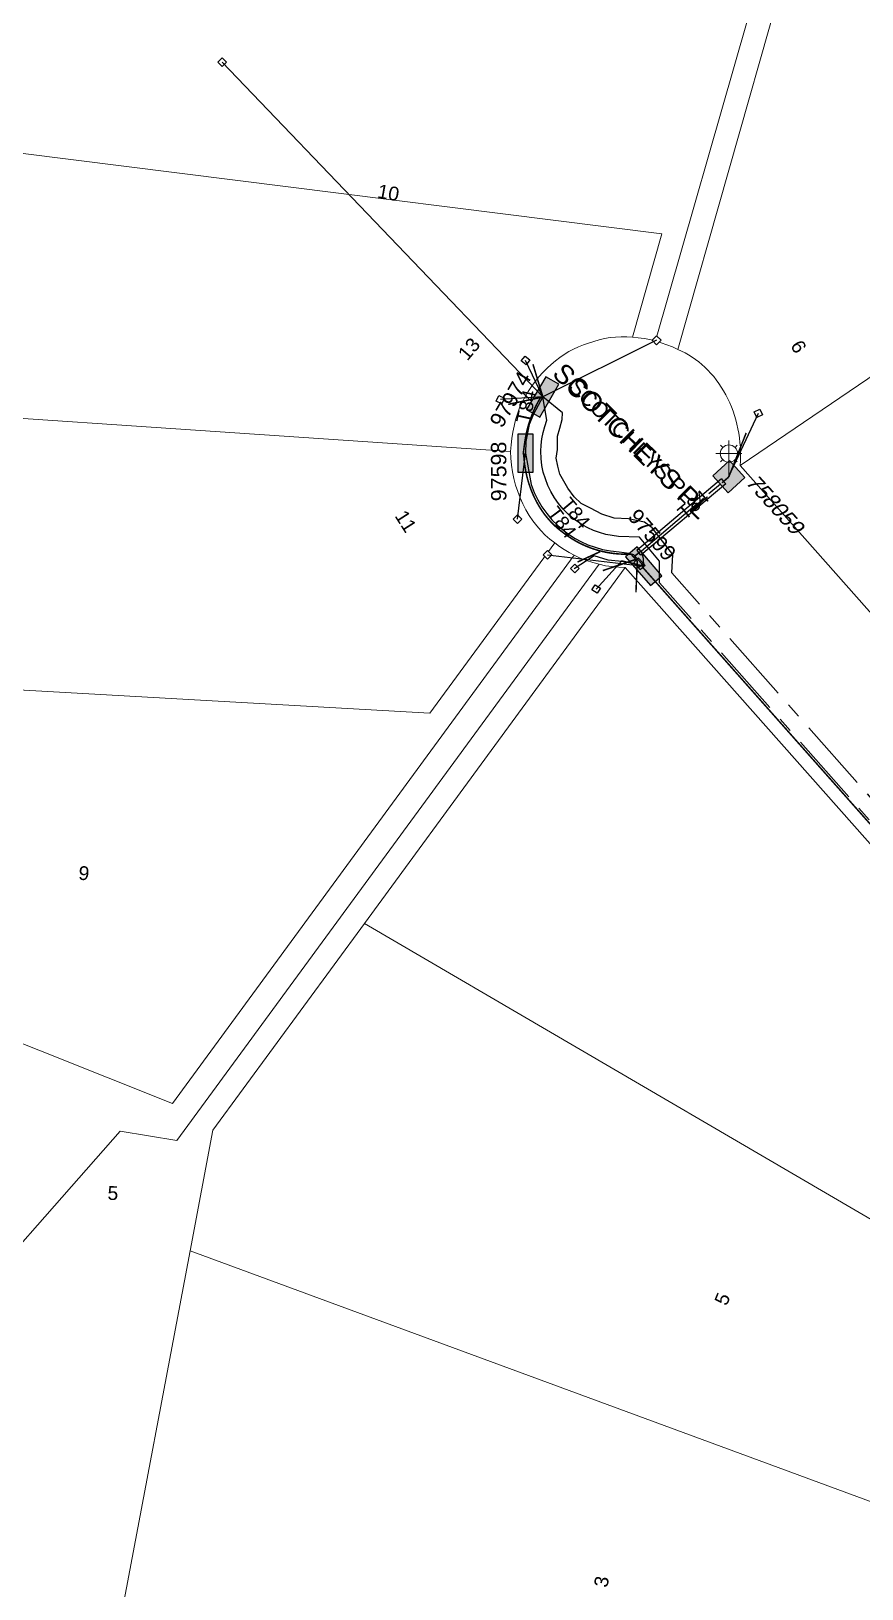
# Model space of a CAD drawing. Header units: metres. Extents: x 277548 to 280124, y 6243677 to 6246862.
# Drawn here: x 279438.3 to 279546.5, y 6245379.9 to 6245582.7 of the extents above; entities that cross this region are included whole.
import ezdxf
from ezdxf.enums import TextEntityAlignment as Align

# ---------------------------------------------------------------- set-up
doc = ezdxf.new("R2010")
doc.units = ezdxf.units.M
doc.linetypes.add('IECLCENT', pattern=[15.5, 9.5, -2, 2, -2])
doc.layers.get('0').update_dxf_attribs({"color": 6})
doc.layers.add('Cadastre Land Parcels_SP_EXT', color=9, linetype='Continuous', lineweight=5)
doc.layers.add('Cadastre Roads_SP_EXT', color=94, linetype='Continuous', lineweight=15)
for name, color, linetype in [('Duct_SP_EXT', 7, 'Continuous'), ('Equip_SP_SL_EXT', 7, 'Continuous'), ('Mains_LV_EXT', 7, 'Continuous'), ('Notes_HV_MISC', 7, 'Continuous'), ('Notes_LV_MISC', 7, 'Continuous'), ('Notes_SP_MISC', 7, 'Continuous'), ('Services_SP_EXT', 7, 'Continuous'), ('SupportsUG_SP_LV_EXT', 7, 'Continuous'), ('SupportsUG_SP_LV_SL_EXT', 7, 'Continuous')]:
    doc.layers.add(name, color=color, linetype=linetype)
doc.styles.add('COLUMN_LABEL', font='arial.ttf')
doc.styles.add('iecARIAL', font='arial.ttf', dxfattribs={"height": 2})
doc.styles.add('POLE_LABEL', font='arial.ttf')
doc.styles.get("Standard").update_dxf_attribs({"font": 'arial.ttf'})

# ---------------------------------------------------------------- blocks, each defined once
blk = doc.blocks.new('COLUMN_EXT')
blk.add_hatch(color=256).paths.add_polyline_path([(-1.49, 1.48), (-1.49, -1.49), (1.48, -1.49), (1.48, 1.48)])
blk.add_lwpolyline([(-1.49, -1.49), (1.48, -1.49), (1.48, 1.48), (-1.49, 1.48)], close=True)
at = {"style": 'COLUMN_LABEL', "oblique": 15, "flags": 8}
blk.add_attdef('ASSET_NUM', text='', height=2, dxfattribs=at).set_placement((2, 2), align=Align.MIDDLE_LEFT)
at = {"flags": 9}
for tag, style, p in [('STRUCTURE_PLANT_NUMBER', 'POLE_LABEL', (1.81, 0.03)), ('STREET_CODE', 'COLUMN_LABEL', (1.81, -0.2))]:
    blk.add_attdef(tag, text='', height=0.2, dxfattribs=dict(at, style=style)).set_placement(p, align=Align.MIDDLE_LEFT)
for tag, p in [('COLUMN_TYPE', (1.81, -0.4)), ('OWNED_BY', (1.81, -0.6)), ('STATE', (1.81, -0.8)), ('USAGE', (1.81, -1)), ('STREETNAME', (1.81, -1.6)), ('SUBURB', (1.81, -1.8)), ('LEGEND', (1.81, -1.2)), ('LOCATION', (1.81, -1.4)), ('NOTES', (1.81, -2))]:
    blk.add_attdef(tag, text='', height=0.2, dxfattribs=at).set_placement(p, align=Align.MIDDLE_LEFT)
at = {"flags": 1}
blk.add_attdef('Z', (1.81, -2.35), '', height=0.2, dxfattribs=at)
blk = doc.blocks.new('PILLAR_EXT')
blk.add_hatch(color=256).paths.add_polyline_path([(-2.475, 0.99), (-2.475, -0.99), (2.475, -0.99), (2.475, 0.99)])
blk.add_lwpolyline([(-2.475, -0.99), (2.475, -0.99), (2.475, 0.99), (-2.475, 0.99)], close=True)
at = {"style": 'iecARIAL', "flags": 8}
blk.add_attdef('ASSET_NUM', text='', height=2, dxfattribs=at).set_placement((1.5, 3.5), align=Align.MIDDLE_RIGHT)
for tag, p, flags in [('OWNED_BY', (0, -0.2), 9), ('STATE', (0, -0.4), 9), ('SUPPORT_TYPE', (0, -0.6), 9), ('STREETNAME', (0, -1.8), 9), ('SUBURB', (0, -2), 1), ('USAGE', (0, -0.8), 9), ('LEGEND', (0, -1), 9), ('LOCATION', (0, -1.2), 9), ('NOTES', (0, -1.4), 9), ('PARENT', (0, -1.6), 9)]:
    blk.add_attdef(tag, p, '', height=0.2, dxfattribs=dict(flags=flags))
blk = doc.blocks.new('*U75')
at = {"lineweight": 15}
for p, q in [((-1.46, 5.46), (-1.06, 5.06)), ((0, 1.75), (0, 6.25)), ((1.46, 5.46), (1.06, 5.06)), ((-2.25, 4), (2.25, 4)), ((-1.46, 2.54), (-1.06, 2.94)), ((1.46, 2.54), (1.06, 2.94)), ((0, 0), (0, 2.5))]:
    blk.add_line(p, q, dxfattribs=at)
blk.add_circle((0, 4), 1.5, dxfattribs=at)
for tag, p, height, flags in [('OPERATING_VOLTAGE', (0.98, -1.65), 0.2, 9), ('ORIENTATION', (0.98, -1.85), 0.2, 9), ('OWNED_BY', (0.98, -2.05), 0.2, 9), ('STATE', (0.98, -2.25), 0.2, 9), ('CONSTRUCTED_VOLTAGE', (0.98, -0.65), 0.2, 9), ('CONTROL_TYPE', (0.98, -0.85), 0.2, 9), ('LANTERN_PURPOSE', (0.98, -1.05), 0.2, 9), ('LANTERN_TYPE', (0.98, -1.25), 0.2, 9), ('NO_PHASES', (0.98, -1.45), 0.2, 9), ('USAGE', (0.98, -2.45), 0.2, 9), ('CEXIST', (0.98, -2.65), 0.2, 9), ('CNEW', (0.98, -2.85), 0.2, 9), ('LNUMBER', (2.18, -3.25), 2.5, 8), ('CNUMBER', (0.98, -3.05), 0.2, 9), ('CREMOVE', (0.98, -3.25), 0.2, 9), ('CREPLACE', (0.98, -3.45), 0.2, 9), ('LKINGHEIGHT', (0.98, -3.65), 0.2, 9), ('LBRACKET', (0.98, -3.85), 0.2, 9), ('LBRACKETVOCAB', (0.98, -4.05), 0.2, 9), ('LCATEGORY', (0.98, -4.25), 0.2, 9), ('LCHARGE1', (0.98, -4.45), 0.2, 9), ('LCHARGE1PERCENT', (0.98, -4.65), 0.2, 9), ('LCHARGE2', (0.98, -4.85), 0.2, 9), ('LCHARGE2PERCENT', (0.98, -5.05), 0.2, 9), ('LCHARGE3', (0.98, -5.25), 0.2, 9), ('LCHARGE3PERCENT', (0.98, -5.45), 0.2, 9), ('LEXIST', (0.98, -5.65), 0.2, 9), ('LLAMP', (0.98, -5.85), 0.2, 9), ('LLAMPVOCAB', (0.98, -6.05), 0.2, 9), ('LMAST', (0.98, -6.25), 0.2, 9), ('LMASTVOCAB', (0.98, -6.45), 0.2, 9), ('LNEW', (0.98, -6.65), 0.2, 9), ('LANTNUMBER', (0.98, -6.85), 0.2, 9), ('LOUTREACH', (0.98, -7.25), 0.2, 9), ('LOUTREACHVOCAB', (0.98, -7.45), 0.2, 9), ('LRATECODE', (0.98, -7.65), 0.2, 9), ('LREMOVE', (0.98, -7.85), 0.2, 9), ('LREPLACE', (0.98, -8.05), 0.2, 9), ('LTYPE', (0.98, -8.25), 0.2, 9), ('STREETNAME', (0.98, -9.25), 0.2, 9), ('SUBURB', (0.98, -9.45), 0.2, 1), ('LTYPEVOCAB', (0.98, -8.45), 0.2, 9), ('LEGEND', (0.98, -8.65), 0.2, 9), ('LOCATION', (0.98, -8.85), 0.2, 9), ('NOTES', (0.98, -9.05), 0.2, 9)]:
    blk.add_attdef(tag, p, '', height=height, dxfattribs=dict(flags=flags))
blk = doc.blocks.new('CCP_EXT')
at = {"flags": 9}
for tag, p in [('STATE', (0, -1.8)), ('NOTES', (0, -2))]:
    blk.add_attdef(tag, text='', height=0.2, dxfattribs=at).set_placement(p, align=Align.MIDDLE_LEFT)
blk.add_wipeout([(0, 0.57), (0.57, 0), (0, -0.57), (-0.57, 0)])
blk.add_lwpolyline([(-0.57, 0), (0, 0.57), (0.57, 0), (0, -0.57), (-0.57, 0)])
at = {"flags": 1}
blk.add_attdef('Z', (0, 0), '', height=0.2, dxfattribs=at)
at = {"flags": 9}
for tag, p in [('CCP_TYPE', (0, 0)), ('CONSTRUCTED_VOLTAGE', (0, -0.2)), ('OPERATING_VOLTAGE', (0, -0.6)), ('ORIENTATION', (0, -0.8)), ('OWNED_BY', (0, -1)), ('NO_PHASES', (0, -0.4)), ('USAGE', (0, -1.2)), ('LEGEND', (0, -1.4)), ('LIFE_SUPPORT', (0, -1.6))]:
    blk.add_attdef(tag, text='', height=0.2, dxfattribs=at).set_placement(p, align=Align.MIDDLE_LEFT)

msp = doc.modelspace()

# ---------------------------------------------------------------- linework, layer by layer
at = {"layer": 'Cadastre Land Parcels_SP_EXT', "linetype": 'Continuous'}
for points in [[(279399.37104, 6245602.69798), (279531.59799, 6245584.26403), (279519.59704, 6245542.34402), (279520.33797, 6245542.12398), (279521.07104, 6245541.86402), (279521.79396, 6245541.56704), (279522.50503, 6245541.22996), (279542.40496, 6245611.30397), (279508.22298, 6245616.49898), (279503.58799, 6245617.20299), (279482.84298, 6245620.35497), (279443.29196, 6245626.36697), (279403.895, 6245632.35504), (279402.19504, 6245621.20402), (279399.37104, 6245602.69798)], [(279394.70302, 6245572.091), (279520.39998, 6245556.29898), (279516.57597, 6245542.83196), (279517.33696, 6245542.77004), (279518.09397, 6245542.66696), (279518.84904, 6245542.52704), (279519.59704, 6245542.34402), (279531.59799, 6245584.26403), (279399.37104, 6245602.69798), (279396.15803, 6245581.647), (279394.70302, 6245572.091)], [(279618.82902, 6245465.07797), (279576.83799, 6245557.50401), (279530.61503, 6245526.12403), (279589.87297, 6245459.27796), (279604.72601, 6245457.48799), (279609.31003, 6245460.23098), (279614.01498, 6245462.76198), (279618.82902, 6245465.07797)], [(279500.71302, 6245527.967), (279389.12499, 6245535.51502), (279386.29799, 6245516.97904), (279383.69704, 6245499.92696), (279490.20003, 6245493.87396), (279506.461, 6245516.05102), (279505.83102, 6245516.53897), (279505.22797, 6245517.07197), (279504.65301, 6245517.65099), (279504.11198, 6245518.27099), (279503.603, 6245518.93198), (279503.12998, 6245519.62902), (279502.69503, 6245520.36103), (279502.30001, 6245521.12502), (279501.945, 6245521.91701), (279501.63301, 6245522.73303), (279501.36501, 6245523.57104), (279501.14197, 6245524.42804), (279500.96398, 6245525.29997), (279500.83298, 6245526.18197), (279500.75004, 6245527.07201), (279500.71302, 6245527.967)], [(279512.22798, 6245513.27004), (279511.40498, 6245513.49202), (279510.59002, 6245513.76002), (279509.78902, 6245514.07802), (279509.00101, 6245514.44398), (279456.67197, 6245443.07202), (279379.70502, 6245473.76001), (279377.13004, 6245456.87196), (279373.42696, 6245432.59904), (279371.16502, 6245417.76702), (279368.903, 6245402.94004), (279366.61501, 6245388.10996), (279364.842, 6245376.315), (279397.93096, 6245413.84603), (279426.05297, 6245412.47599), (279449.87098, 6245439.46999), (279457.24304, 6245438.26699), (279512.22798, 6245513.27004)], [(279509.00101, 6245514.44398), (279508.34399, 6245514.79201), (279507.69996, 6245515.17697), (279507.072, 6245515.59796), (279506.461, 6245516.05102), (279490.20003, 6245493.87396), (279383.69704, 6245499.92696), (279383.25096, 6245497.00703), (279380.20401, 6245477.03397), (279379.70502, 6245473.76001), (279456.67197, 6245443.07202), (279509.00101, 6245514.44398)], [(279515.65104, 6245512.85797), (279514.78998, 6245512.88597), (279513.932, 6245512.96503), (279513.078, 6245513.09196), (279512.22798, 6245513.27004), (279457.24304, 6245438.26699), (279449.87098, 6245439.46999), (279426.05297, 6245412.47599), (279397.93096, 6245413.84603), (279364.842, 6245376.315), (279360.52598, 6245348.018), (279395.14998, 6245362.32903), (279396.40298, 6245362.84701), (279415.98597, 6245379.64399), (279429.48902, 6245377.53796), (279449.63398, 6245374.52397), (279458.95298, 6245423.91003), (279461.92997, 6245439.58403), (279481.67302, 6245466.50401), (279515.65104, 6245512.85797)], [(279575.02001, 6245445.88303), (279515.65104, 6245512.85797), (279481.67302, 6245466.50401), (279565.96901, 6245417.31096), (279568.81597, 6245421.93897), (279571.87202, 6245426.43104), (279575.13396, 6245430.77603), (279575.02001, 6245445.88303)], [(279565.96901, 6245417.31096), (279481.67302, 6245466.50401), (279461.92997, 6245439.58403), (279458.95298, 6245423.91003), (279554.05303, 6245388.86503), (279555.83002, 6245394.79003), (279557.91696, 6245400.613), (279560.30698, 6245406.31797), (279562.993, 6245411.88902), (279565.96901, 6245417.31096)], [(279554.05303, 6245388.86503), (279458.95298, 6245423.91003), (279449.63398, 6245374.52397), (279478.08804, 6245370.14399), (279513.19098, 6245364.80402), (279548.78796, 6245359.38799), (279551.29502, 6245375.80602), (279552.48804, 6245382.37497), (279554.05303, 6245388.86503)]]:
    msp.add_lwpolyline(points, close=True, dxfattribs=at)
for points in [[(279542.40496, 6245611.30397), (279522.50503, 6245541.22996), (279522.97797, 6245541.01903), (279523.44401, 6245540.786), (279523.89998, 6245540.52896), (279524.34898, 6245540.24903), (279524.78596, 6245539.94799), (279525.21402, 6245539.62602), (279525.62998, 6245539.28099), (279526.03198, 6245538.91503), (279526.42303, 6245538.53202), (279526.80003, 6245538.12799), (279527.16299, 6245537.70496), (279527.50996, 6245537.26701), (279527.84298, 6245536.80998), (279528.15903, 6245536.33704), (279528.45698, 6245535.84901), (279528.73999, 6245535.34701), (279529.00402, 6245534.83), (279529.251, 6245534.30204), (279529.48004, 6245533.761), (279529.68798, 6245533.21104), (279529.87798, 6245532.64898), (279530.04696, 6245532.08003), (279530.19704, 6245531.50304), (279530.32601, 6245530.91801), (279530.43598, 6245530.32901), (279530.52396, 6245529.734), (279530.59197, 6245529.13502), (279530.63897, 6245528.53498), (279530.66397, 6245527.92999), (279530.669, 6245527.328), (279530.65204, 6245526.72504), (279530.61503, 6245526.12403), (279576.83799, 6245557.50401)], [(279389.12499, 6245535.51502), (279500.71302, 6245527.967), (279500.77601, 6245528.80298), (279500.873, 6245529.63401), (279501.00496, 6245530.45798), (279501.17103, 6245531.27002), (279501.37101, 6245532.07199), (279501.60404, 6245532.86001), (279501.86903, 6245533.63203), (279502.21998, 6245534.36599), (279502.60096, 6245535.07804), (279503.011, 6245535.76703), (279503.44904, 6245536.42997), (279503.91296, 6245537.06702), (279504.404, 6245537.67502), (279504.91801, 6245538.25404), (279505.45596, 6245538.80099), (279505.98798, 6245539.30096), (279506.54103, 6245539.76797), (279507.11096, 6245540.20098), (279507.69996, 6245540.599), (279508.30398, 6245540.964), (279508.92204, 6245541.29003), (279509.553, 6245541.58003), (279510.195, 6245541.83204), (279510.84698, 6245542.04501), (279511.53898, 6245542.29199), (279512.24096, 6245542.49701), (279512.95204, 6245542.66104), (279513.67001, 6245542.781), (279514.39301, 6245542.85899), (279515.11999, 6245542.89397), (279515.84802, 6245542.88399), (279516.57597, 6245542.83196), (279516.57597, 6245542.83196), (279520.39998, 6245556.29898), (279394.70302, 6245572.091)]]:
    msp.add_lwpolyline(points, dxfattribs=at)
at = {"layer": 'Cadastre Roads_SP_EXT', "linetype": 'Continuous'}
msp.add_lwpolyline([(279589.87304, 6245459.27799), (279530.61503, 6245526.12403), (279530.65203, 6245526.72504), (279530.66898, 6245527.32799), (279530.66404, 6245527.92997), (279530.63896, 6245528.53504), (279530.59198, 6245529.13499), (279530.52398, 6245529.73397), (279530.43603, 6245530.32897), (279530.326, 6245530.91797), (279530.19699, 6245531.503), (279530.04704, 6245532.07999), (279529.87803, 6245532.64903), (279529.68799, 6245533.21101), (279529.48003, 6245533.76097), (279529.25097, 6245534.30202), (279529.00398, 6245534.83), (279528.74003, 6245535.34703), (279528.45701, 6245535.84896), (279528.15898, 6245536.33703), (279527.84302, 6245536.81), (279527.51002, 6245537.26698), (279527.16298, 6245537.70497), (279526.80004, 6245538.12796), (279526.42298, 6245538.53196), (279526.03196, 6245538.91503), (279525.62999, 6245539.28097), (279525.21398, 6245539.62598), (279524.78596, 6245539.94803), (279524.34903, 6245540.24897), (279523.89999, 6245540.52899), (279523.44398, 6245540.78596), (279522.97799, 6245541.019), (279522.50503, 6245541.22996), (279521.79399, 6245541.56703), (279521.07103, 6245541.864), (279520.338, 6245542.12397), (279519.59703, 6245542.34403), (279518.84899, 6245542.527), (279518.09398, 6245542.66696), (279517.33702, 6245542.77002), (279516.576, 6245542.83201), (279516.576, 6245542.83201), (279515.84801, 6245542.88402), (279515.12002, 6245542.894), (279514.393, 6245542.85903), (279513.67004, 6245542.78097), (279512.95202, 6245542.66096), (279512.24098, 6245542.49697), (279511.53904, 6245542.29202), (279510.84699, 6245542.04503), (279510.19503, 6245541.83203), (279509.55296, 6245541.58001), (279508.92201, 6245541.29001), (279508.30396, 6245540.96399), (279507.70004, 6245540.59902), (279507.11104, 6245540.20102), (279506.54103, 6245539.76797), (279505.98797, 6245539.30101), (279505.45601, 6245538.80103), (279504.91797, 6245538.25397), (279504.40403, 6245537.67504), (279503.91296, 6245537.06697), (279503.449, 6245536.43002), (279503.011, 6245535.76702), (279502.601, 6245535.07797), (279502.21996, 6245534.36596), (279501.86903, 6245533.63196), (279501.60403, 6245532.85999), (279501.37099, 6245532.07204), (279501.17098, 6245531.26996), (279501.00496, 6245530.45799), (279500.87303, 6245529.63401), (279500.77598, 6245528.80296), (279500.71302, 6245527.96697), (279500.75002, 6245527.07199), (279500.83303, 6245526.18196), (279500.96399, 6245525.29996), (279501.14201, 6245524.42803), (279501.36498, 6245523.57102), (279501.63299, 6245522.733), (279501.94498, 6245521.91697), (279502.29997, 6245521.12504), (279502.69496, 6245520.36102), (279503.13004, 6245519.62896), (279503.603, 6245518.93197), (279504.112, 6245518.271), (279504.65296, 6245517.651), (279505.22801, 6245517.07198), (279505.83096, 6245516.53897), (279506.46102, 6245516.05099), (279507.07201, 6245515.59798), (279507.70004, 6245515.17703), (279508.34396, 6245514.79202), (279509.00096, 6245514.444), (279509.789, 6245514.07798), (279510.59002, 6245513.75999), (279511.40499, 6245513.49198), (279512.228, 6245513.26998), (279513.07803, 6245513.09204), (279513.93204, 6245512.96497), (279514.79002, 6245512.88603), (279515.651, 6245512.85803), (279575.02001, 6245445.88298)], dxfattribs=at)
at = {"layer": 'Duct_SP_EXT'}
for p, q in [((279528.18737, 6245524.38294), (279517.13537, 6245515.08803)), ((279528.18737, 6245524.38294), (279528.4577, 6245524.0615)), ((279528.72803, 6245523.74007), (279517.67603, 6245514.44516)), ((279528.72803, 6245523.74007), (279528.4577, 6245524.0615)), ((279517.13537, 6245515.08803), (279517.4057, 6245514.7666)), ((279517.67603, 6245514.44516), (279517.4057, 6245514.7666)), ((279516.74748, 6245513.52436), (279517.06185, 6245513.80287)), ((279517.35061, 6245512.84358), (279516.74748, 6245513.52436)), ((279517.37622, 6245514.08139), (279517.06185, 6245513.80287)), ((279517.35061, 6245512.84358), (279517.66494, 6245513.12213)), ((279517.58976, 6245512.57377), (279517.35061, 6245512.84358)), ((279517.97928, 6245513.40069), (279517.37622, 6245514.08139)), ((279517.58976, 6245512.57377), (279517.90406, 6245512.85237)), ((279517.97928, 6245513.40069), (279517.66494, 6245513.12213)), ((279518.21836, 6245513.13096), (279517.90406, 6245512.85237)), ((279518.21836, 6245513.13096), (279517.97928, 6245513.40069))]:
    msp.add_line(p, q, dxfattribs=at)
at = {"layer": 'Notes_LV_MISC', "linetype": 'IECLCENT'}
for points in [[(279504.9009, 6245535.0571), (279503.67585, 6245532.83666), (279503.14691, 6245531.47122), (279502.69213, 6245529.26329), (279502.64984, 6245527.74946)], [(279518.05666, 6245513.02147), (279518.01912, 6245514.0253), (279517.75678, 6245515.0378), (279529.15005, 6245524.68868)]]:
    msp.add_lwpolyline(points, dxfattribs=at)
at = {"layer": 'Notes_SP_MISC', "linetype": 'IECLCENT', "ltscale": 0.5, "const_width": 0.2, "flags": 128}
for points in [[(279504.6712, 6245535.07123), (279504.63407, 6245535.00866), (279504.61955, 6245534.98443), (279504.60373, 6245534.95816), (279504.58855, 6245534.93287), (279504.56122, 6245534.88718), (279504.53267, 6245534.83896), (279504.52116, 6245534.81955), (279504.49204, 6245534.77068), (279504.47026, 6245534.73421), (279504.4293, 6245534.66128), (279504.41323, 6245534.63525), (279504.40189, 6245534.6138), (279504.38802, 6245534.5894), (279504.36298, 6245534.5438), (279504.33263, 6245534.49256), (279504.31525, 6245534.46164), (279504.29338, 6245534.42061), (279504.27617, 6245534.3901), (279504.26573, 6245534.36962), (279504.22983, 6245534.30501), (279504.20968, 6245534.2687), (279504.18684, 6245534.22571), (279504.16612, 6245534.18557), (279504.13789, 6245534.13466), (279504.12663, 6245534.11288), (279504.11064, 6245534.0831), (279504.09432, 6245534.04998), (279504.07491, 6245534.01302), (279504.06479, 6245533.99271), (279504.04235, 6245533.94816), (279504.0311, 6245533.92646), (279504.02065, 6245533.90509), (279503.99373, 6245533.85165), (279503.97799, 6245533.82163), (279503.96762, 6245533.80107), (279503.95261, 6245533.76999), (279503.93825, 6245533.73743), (279503.91761, 6245533.69574), (279503.88563, 6245533.62852), (279503.86067, 6245533.57908), (279503.84158, 6245533.53666), (279503.82053, 6245533.49105), (279503.79867, 6245533.44349), (279503.76987, 6245533.38124), (279503.75102, 6245533.34045), (279503.73862, 6245533.31255), (279503.71863, 6245533.2676), (279503.69889, 6245533.2242), (279503.68796, 6245533.19711), (279503.66202, 6245533.13682), (279503.6457, 6245533.10125), (279503.63501, 6245533.0718), (279503.61364, 6245533.02513), (279503.60075, 6245532.9916), (279503.58533, 6245532.9566), (279503.56567, 6245532.90782), (279503.55212, 6245532.87543), (279503.53948, 6245532.84296), (279503.52504, 6245532.81196), (279503.51639, 6245532.78748), (279503.5013, 6245532.75395), (279503.49412, 6245532.73282), (279503.48376, 6245532.70761), (279503.47152, 6245532.67416), (279503.45341, 6245532.63248), (279503.44729, 6245532.61379), (279503.43497, 6245532.58067), (279503.42151, 6245532.54461), (279503.40699, 6245532.50031), (279503.38414, 6245532.44443), (279503.36995, 6245532.40616), (279503.35983, 6245532.37777), (279503.34425, 6245532.33543), (279503.33258, 6245532.30419), (279503.32173, 6245532.27376), (279503.29865, 6245532.20588), (279503.28445, 6245532.16476), (279503.2643, 6245532.11124), (279503.25647, 6245532.09142), (279503.23868, 6245532.03358), (279503.22759, 6245532.00086), (279503.2151, 6245531.96211), (279503.20295, 6245531.92507), (279503.18312, 6245531.86617), (279503.17391, 6245531.83884), (279503.16575, 6245531.81216), (279503.14968, 6245531.76166), (279503.13842, 6245531.72756), (279503.12667, 6245531.69166), (279503.11459, 6245531.65022), (279503.10138, 6245531.61), (279503.08629, 6245531.55738), (279503.07446, 6245531.52279), (279503.05324, 6245531.44871), (279503.04264, 6245531.41493), (279503.03007, 6245531.37104), (279503.0189, 6245531.33409), (279503.01156, 6245531.31075), (279503.00062, 6245531.27012), (279502.99034, 6245531.23374), (279502.97297, 6245531.17492), (279502.96832, 6245531.15623), (279502.95967, 6245531.12213), (279502.9467, 6245531.07514), (279502.93446, 6245531.02733), (279502.92434, 6245530.99299), (279502.91504, 6245530.95464), (279502.90485, 6245530.91426), (279502.89155, 6245530.86058), (279502.88265, 6245530.82982), (279502.87531, 6245530.79866), (279502.86144, 6245530.744), (279502.85377, 6245530.71414), (279502.84619, 6245530.68583), (279502.84121, 6245530.66641), (279502.83273, 6245530.62733), (279502.82514, 6245530.59772), (279502.81886, 6245530.56892), (279502.8107, 6245530.53514), (279502.80213, 6245530.49501), (279502.79259, 6245530.45707), (279502.78533, 6245530.42272), (279502.7779, 6245530.38878), (279502.7655, 6245530.3285), (279502.76004, 6245530.30533), (279502.74772, 6245530.24659), (279502.74013, 6245530.21265), (279502.7336, 6245530.18263), (279502.72438, 6245530.13498), (279502.71704, 6245530.09982), (279502.71035, 6245530.06515), (279502.70399, 6245530.03553), (279502.69681, 6245529.99596), (279502.68939, 6245529.96219), (279502.68367, 6245529.93192), (279502.6756, 6245529.88411), (279502.66899, 6245529.85287), (279502.66344, 6245529.81811), (279502.65634, 6245529.78393), (279502.65324, 6245529.76411), (279502.63823, 6245529.68489), (279502.62461, 6245529.60649), (279502.61759, 6245529.56472), (279502.61123, 6245529.52972), (279502.60038, 6245529.45686), (279502.59295, 6245529.4173), (279502.58659, 6245529.37716), (279502.58137, 6245529.34289), (279502.57272, 6245529.28701), (279502.56693, 6245529.25495), (279502.56342, 6245529.22745), (279502.55477, 6245529.17075), (279502.54865, 6245529.13168), (279502.54303, 6245529.08729), (279502.53772, 6245529.05548), (279502.53307, 6245529.0195), (279502.52679, 6245528.98124), (279502.51814, 6245528.91124), (279502.51268, 6245528.87983), (279502.50639, 6245528.82664), (279502.50109, 6245528.79245), (279502.49693, 6245528.76145), (279502.34674, 6245527.56512)], [(279529.11635, 6245524.62749), (279531.40018, 6245530.37076)], [(279528.24953, 6245523.88549), (279528.45765, 6245524.06155), (279529.11635, 6245524.62749)], [(279517.25453, 6245513.58941), (279517.14407, 6245513.71391), (279516.98147, 6245513.89731), (279512.7266, 6245512.45256)], [(279517.21961, 6245513.6701), (279517.03899, 6245509.63346)], [(279517.93632, 6245512.8612), (279576.31356, 6245447.00942), (279577.25968, 6245446.70569)]]:
    msp.add_lwpolyline(points, dxfattribs=at)
msp.add_lwpolyline([(279517.62916, 6245514.94752), (279517.42863, 6245514.77644), (279517.08777, 6245514.50249), (279517.08777, 6245514.50249, 0.580328569), (279517.07962, 6245513.82241), (279517.07962, 6245513.82241), (279517.20746, 6245513.67442)], format="xyb", dxfattribs=at)

# ---------------------------------------------------------------- block references
at = {"layer": 'Equip_SP_SL_EXT', "xscale": 0.75, "yscale": 0.75, "zscale": 0.75}
msp.add_blockref('*U75', (279529.15005, 6245524.68871), dxfattribs=at)
at = {"layer": 'SupportsUG_SP_LV_EXT'}
ref = msp.add_blockref('PILLAR_EXT', (279504.90086, 6245535.05706), dxfattribs=dict(at, rotation=59.89079304152442))
ref.add_attrib('ASSET_NUM', '97974', dxfattribs={"layer": '0', "height": 2, "rotation": 59.890793, "style": 'iecARIAL'}).set_placement((279502.62558, 6245538.11044), align=Align.MIDDLE_RIGHT)
ref = msp.add_blockref('PILLAR_EXT', (279502.64982, 6245527.7494), dxfattribs=dict(at, rotation=90.16372856172177))
ref.add_attrib('ASSET_NUM', '97598', dxfattribs={"layer": '0', "height": 2, "rotation": 90.1637286, "style": 'iecARIAL'}).set_placement((279499.14555, 6245529.23939), align=Align.MIDDLE_RIGHT)
ref = msp.add_blockref('PILLAR_EXT', (279502.64982, 6245527.7494), dxfattribs=dict(at, rotation=90.16372856172177))
ref.add_attrib('ASSET_NUM', '97598', dxfattribs={"layer": '0', "height": 2, "rotation": 90.1637286, "style": 'iecARIAL'}).set_placement((279499.14555, 6245529.23939), align=Align.MIDDLE_RIGHT)
ref = msp.add_blockref('PILLAR_EXT', (279518.05667, 6245513.02146), dxfattribs=dict(at, rotation=310.7057649221353))
ref.add_attrib('ASSET_NUM', '97599', dxfattribs={"layer": '0', "height": 2, "rotation": 310.7057649, "style": 'iecARIAL'}).set_placement((279521.68818, 6245514.16697), align=Align.MIDDLE_RIGHT)
ref = msp.add_blockref('PILLAR_EXT', (279518.05667, 6245513.02146), dxfattribs=dict(at, rotation=310.7057649221353))
ref.add_attrib('ASSET_NUM', '97599', dxfattribs={"layer": '0', "height": 2, "rotation": 310.7057649, "style": 'iecARIAL'}).set_placement((279521.68818, 6245514.16697), align=Align.MIDDLE_RIGHT)
at = {"layer": 'SupportsUG_SP_LV_SL_EXT'}
ref = msp.add_blockref('COLUMN_EXT', (279529.15, 6245524.68868), dxfattribs=dict(at, rotation=312.3369851463461))
ref.add_attrib('ASSET_NUM', '758059', dxfattribs={"layer": '0', "height": 2, "rotation": 312.3369851, "style": 'COLUMN_LABEL', "oblique": 15}).set_placement((279531.97537, 6245524.55727), align=Align.MIDDLE_LEFT)

# ---------------------------------------------------------------- texts
at = {"layer": 'Cadastre Land Parcels_SP_EXT'}
for s, rotation, p in [('10', 350.0460728, (279483.26834, 6245561.01388)), ('13', 49.6928494, (279495.07415, 6245539.66297)), ('6', 301.2745226, (279537.09733, 6245541.73845)), ('11', 302.4663666, (279485.5561, 6245519.57596)), ('9', 354.6123333, (279444.35302, 6245472.23171)), ('5', 357.7795459, (279448.17702, 6245430.54437)), ('5', 67.279999, (279528.84721, 6245416.64271)), ('3', 79.879997, (279513.31121, 6245379.97703))]:
    msp.add_text(s, height=1.8, rotation=rotation, dxfattribs=at).set_placement(p)
at = {"layer": 'Cadastre Roads_SP_EXT'}
msp.add_text('SCOTCHEYS PL', height=2.5, rotation=315.4113932, dxfattribs=at).set_placement((279516.48169, 6245529.355), align=Align.MIDDLE_CENTER)
at = {"layer": 'Mains_LV_EXT'}
for rotation, p in [(77.5740572, (279503.15678, 6245531.4968)), (40.2362381, (279523.43035, 6245518.93545)), (306.6561085, (279505.38994, 6245519.9418)), (309.6441748, (279507.0862, 6245521.03649))]:
    msp.add_text('T84', height=1.8, rotation=rotation, dxfattribs=at).set_placement(p)
at = {"layer": 'Notes_HV_MISC'}
msp.add_text('SCOTCHEYS PL', height=2.5, rotation=315.4113932, dxfattribs=at).set_placement((279516.48169, 6245529.355), align=Align.MIDDLE_CENTER)
at = {"layer": 'Notes_LV_MISC'}
msp.add_text('SCOTCHEYS PL', height=2, rotation=315.4113932, dxfattribs=at).set_placement((279516.48169, 6245529.355), align=Align.MIDDLE_CENTER)

# ---------------------------------------------------------------- next in the draw order: block references
at = {"layer": 'Services_SP_EXT'}
for p in [(279463.15047, 6245578.649), (279519.7327, 6245542.43326), (279501.59792, 6245519.14127), (279505.50437, 6245514.50997), (279509.08336, 6245512.72251)]:
    msp.add_blockref('CCP_EXT', p, dxfattribs=at)
for p, rotation in [((279502.67141, 6245539.80382), 6.581944717616651), ((279499.3751, 6245534.707), 20.22485931093235), ((279532.98142, 6245532.93217), 249.90476873476), ((279511.86241, 6245510.05261), 12.33735867912278)]:
    msp.add_blockref('CCP_EXT', p, dxfattribs=dict(at, rotation=rotation))

# ---------------------------------------------------------------- next in the draw order: block references
for p in [(279463.15047, 6245578.649), (279519.7327, 6245542.43326), (279501.59792, 6245519.14127), (279505.50437, 6245514.50997), (279509.08336, 6245512.72251)]:
    msp.add_blockref('CCP_EXT', p, dxfattribs=at)
for p, rotation in [((279502.67141, 6245539.80382), 6.581944717616651), ((279499.3751, 6245534.707), 20.22485931093235), ((279532.98142, 6245532.93217), 249.90476873476), ((279511.86241, 6245510.05261), 12.33735867912278)]:
    msp.add_blockref('CCP_EXT', p, dxfattribs=dict(at, rotation=rotation))

# ---------------------------------------------------------------- next in the draw order: linework, layer by layer
at = {"layer": 'Notes_LV_MISC', "linetype": 'IECLCENT'}
for points in [[(279575.59724, 6245448.19944), (279520.09968, 6245510.86259), (279520.1207, 6245513.68705), (279520.1207, 6245513.68705), (279517.50953, 6245516.80521), (279514.78734, 6245516.90748), (279513.94684, 6245517.00825), (279513.12637, 6245517.16916), (279512.30589, 6245517.39013), (279511.50543, 6245517.69126), (279510.76503, 6245518.0326), (279510.12465, 6245518.37402), (279509.48351, 6245518.79635), (279508.90194, 6245519.19892), (279508.21893, 6245519.80385), (279507.55444, 6245520.47034), (279506.97028, 6245521.17679), (279506.42565, 6245521.94388), (279505.94226, 6245522.72899), (279505.55988, 6245523.53103), (279505.23848, 6245524.38913), (279504.95787, 6245525.263), (279504.79696, 6245526.13519), (279504.69444, 6245527.02774), (279504.64998, 6245527.98152), (279504.68493, 6245528.79774), (279504.78019, 6245529.59503), (279504.93652, 6245530.4337), (279505.15582, 6245531.21372), (279505.43901, 6245532.01468), (279504.9009, 6245535.0571)], [(279576.67047, 6245450.04743), (279521.70852, 6245512.15879), (279521.84841, 6245514.5484), (279519.14557, 6245518.00031), (279518.16902, 6245518.75089), (279516.06527, 6245519.20375), (279514.18742, 6245519.28158), (279512.6096, 6245519.80969), (279511.10637, 6245520.56402), (279509.90276, 6245521.16895), (279508.99837, 6245522.07426), (279508.16871, 6245523.20429), (279507.11208, 6245525.00724), (279506.88503, 6245526.05403), (279506.6573, 6245527.09998), (279506.80595, 6245528.22001), (279506.80311, 6245529.93946), (279507.10541, 6245530.98591), (279507.41038, 6245532.10652), (279507.48979, 6245533.0034), (279504.9009, 6245535.0571)], [(279502.64984, 6245527.74946), (279503.37697, 6245523.64648), (279503.37697, 6245523.64648), (279503.77703, 6245522.60754), (279504.26268, 6245521.64934), (279504.78553, 6245520.75762), (279505.431, 6245519.88626), (279506.10325, 6245519.0692), (279506.85291, 6245518.33631), (279507.67714, 6245517.62961), (279508.37784, 6245517.10743), (279509.1174, 6245516.64672), (279509.87615, 6245516.22623), (279510.77437, 6245515.82625), (279511.71364, 6245515.48616), (279512.67492, 6245515.20497), (279513.71578, 6245515.00385), (279514.83622, 6245514.90317), (279516.1426, 6245514.739), (279516.70591, 6245514.5509), (279518.05666, 6245513.02147)]]:
    msp.add_lwpolyline(points, dxfattribs=at)
at = {"layer": 'Notes_SP_MISC', "linetype": 'IECLCENT', "ltscale": 0.5, "const_width": 0.2, "flags": 128}
for points in [[(279504.91864, 6245535.04782), (279503.61861, 6245539.32627)], [(279504.91864, 6245535.04782), (279500.39829, 6245534.09216)], [(279502.41967, 6245527.72282), (279502.42049, 6245527.69851), (279502.42155, 6245527.66637), (279502.42473, 6245527.6011), (279502.42628, 6245527.57157), (279502.42873, 6245527.53184), (279502.42995, 6245527.49994), (279502.43207, 6245527.46706), (279502.43305, 6245527.43565), (279502.43754, 6245527.36957), (279502.44154, 6245527.33041), (279502.44276, 6245527.29467), (279502.44496, 6245527.268), (279502.44611, 6245527.2361), (279502.45304, 6245527.14448), (279502.45622, 6245527.09969), (279502.45867, 6245527.07155), (279502.46112, 6245527.03606), (279502.46797, 6245526.97063), (279502.46976, 6245526.93718), (279502.47303, 6245526.90267), (279502.47637, 6245526.8715), (279502.4798, 6245526.83389), (279502.4829, 6245526.80094), (279502.486, 6245526.77018), (279502.48885, 6245526.74114), (279502.4922, 6245526.70695), (279502.49685, 6245526.6704), (279502.50077, 6245526.6323), (279502.50395, 6245526.60399), (279502.50697, 6245526.57348), (279502.51104, 6245526.54085), (279502.51423, 6245526.50756), (279502.51855, 6245526.47314), (279502.5232, 6245526.43577), (279502.53128, 6245526.37736), (279502.5365, 6245526.33665), (279502.53903, 6245526.31185), (279502.54254, 6245526.28566), (279502.54759, 6245526.24511), (279502.55151, 6245526.21338), (279502.55665, 6245526.18131), (279502.56114, 6245526.14509), (279502.56603, 6245526.11352), (279502.56962, 6245526.08513), (279502.57582, 6245526.04483), (279502.58496, 6245525.98984), (279502.58855, 6245525.95794), (279502.59369, 6245525.92629), (279502.60421, 6245525.86061), (279502.60968, 6245525.82317), (279502.62077, 6245525.76687), (279502.62526, 6245525.73049), (279502.63228, 6245525.69353), (279502.63734, 6245525.66179), (279502.64386, 6245525.62973), (279502.64884, 6245525.59751), (279502.65928, 6245525.54081), (279502.66312, 6245525.51878), (279502.67405, 6245525.46624), (279502.68049, 6245525.42357), (279502.69085, 6245525.37634), (279502.69632, 6245525.34419), (279502.70758, 6245525.28488), (279502.71492, 6245525.25143), (279502.72153, 6245525.21668), (279502.7292, 6245525.18119), (279502.73344, 6245525.15924), (279502.74298, 6245525.11503), (279502.75424, 6245525.06249), (279502.7633, 6245525.027), (279502.76893, 6245524.99706), (279502.78206, 6245524.93799), (279502.78834, 6245524.91009), (279502.79618, 6245524.87558), (279502.80499, 6245524.83911), (279502.81714, 6245524.78372), (279502.83362, 6245524.71992), (279502.84113, 6245524.68517), (279502.85565, 6245524.63018), (279502.85981, 6245524.61084), (279502.87278, 6245524.56769), (279502.88559, 6245524.50732), (279502.89367, 6245524.47501), (279502.90542, 6245524.43454), (279502.91284, 6245524.40468), (279502.9188, 6245524.3838), (279502.93315, 6245524.32808), (279502.94425, 6245524.28851), (279502.95665, 6245524.24984), (279502.96905, 6245524.20007), (279502.9768, 6245524.17291), (279502.98781, 6245524.13587), (279502.99867, 6245524.09679), (279503.01213, 6245524.05151), (279503.02445, 6245524.00982), (279503.03252, 6245523.98421), (279503.0477, 6245523.93224), (279503.05683, 6245523.90164), (279503.06752, 6245523.86754), (279503.0765, 6245523.83744), (279503.08922, 6245523.79795), (279503.09901, 6245523.76899), (279503.11647, 6245523.71441), (279503.12479, 6245523.68627), (279503.13507, 6245523.65518), (279503.14478, 6245523.62638), (279503.1571, 6245523.58853), (279503.16681, 6245523.55875), (279503.1766, 6245523.53199), (279503.19642, 6245523.47276), (279503.22286, 6245523.39934), (279503.23256, 6245523.3694), (279503.24088, 6245523.34794), (279503.25891, 6245523.29565), (279503.28119, 6245523.23585), (279503.29147, 6245523.20819), (279503.30493, 6245523.16919), (279503.32524, 6245523.11559), (279503.33805, 6245523.08043), (279503.34939, 6245523.04984), (279503.36114, 6245523.02039), (279503.37199, 6245522.99126), (279503.38398, 6245522.9614), (279503.39956, 6245522.9202), (279503.4109, 6245522.89426), (279503.42999, 6245522.84319), (279503.44452, 6245522.80795), (279503.45569, 6245522.78062), (279503.47641, 6245522.73036), (279503.48327, 6245522.71249), (279503.50048, 6245522.67178), (279503.51598, 6245522.63303), (279503.5261, 6245522.61043), (279503.55098, 6245522.55186), (279503.56501, 6245522.51792), (279503.58051, 6245522.48072), (279503.58924, 6245522.46073), (279503.59814, 6245522.44074), (279503.61967, 6245522.39138), (279503.64284, 6245522.33925), (279503.65296, 6245522.31478), (279503.66642, 6245522.28573), (279503.67947, 6245522.25693), (279503.70411, 6245522.20293), (279503.72002, 6245522.16809), (279503.73299, 6245522.1397), (279503.74629, 6245522.11033), (279503.76261, 6245522.07631), (279503.77542, 6245522.04898), (279503.78888, 6245522.02108), (279503.80397, 6245521.98845), (279503.81694, 6245521.96095), (279503.83024, 6245521.93232), (279503.84133, 6245521.90988), (279503.86238, 6245521.86738), (279503.8716, 6245521.84845), (279503.88474, 6245521.82275), (279503.89803, 6245521.79485), (279503.91419, 6245521.76344), (279503.92732, 6245521.73578), (279503.94062, 6245521.70992), (279503.95694, 6245521.67615), (279503.9744, 6245521.6418), (279504.00401, 6245521.58526), (279504.02457, 6245521.54349), (279504.05737, 6245521.48165), (279504.07042, 6245521.45628), (279504.08926, 6245521.42202), (279504.11578, 6245521.37176), (279504.16098, 6245521.28814), (279504.18831, 6245521.23845), (279504.2043, 6245521.20957), (279504.22078, 6245521.18241), (279504.23905, 6245521.14798), (279504.25512, 6245521.12163), (279504.26695, 6245521.09944), (279504.28417, 6245521.07121), (279504.30122, 6245521.03907), (279504.33099, 6245520.98677), (279504.34087, 6245520.96964), (279504.35759, 6245520.94231), (279504.3837, 6245520.89801), (279504.40499, 6245520.8613), (279504.42473, 6245520.83079), (279504.43787, 6245520.80729), (279504.46349, 6245520.76405), (279504.49171, 6245520.71869), (279504.50778, 6245520.69275), (279504.51986, 6245520.67333), (279504.5467, 6245520.63058), (279504.55673, 6245520.61361), (279504.58145, 6245520.57413), (279504.60324, 6245520.5406), (279504.62388, 6245520.50919), (279504.64101, 6245520.48186), (279504.67103, 6245520.43739), (279504.68922, 6245520.40794), (279504.71117, 6245520.37539), (279504.73646, 6245520.33843), (279504.76697, 6245520.29291), (279504.78125, 6245520.27072), (279504.79838, 6245520.24551), (279504.8125, 6245520.22503), (279504.82963, 6245520.19982), (279504.84766, 6245520.17461), (279504.86479, 6245520.14941), (279504.8829, 6245520.12395), (279504.90452, 6245520.09238), (279504.93667, 6245520.04955), (279504.95804, 6245520.01651), (279504.97525, 6245519.99252), (279504.99345, 6245519.96707), (279505.01025, 6245519.94422), (279505.03962, 6245519.90523), (279505.05586, 6245519.88247), (279505.08335, 6245519.84575), (279505.11166, 6245519.80774), (279505.13687, 6245519.77543), (279505.15368, 6245519.75332), (279505.19691, 6245519.69564), (279505.24081, 6245519.63853), (279505.25614, 6245519.61846), (279505.27352, 6245519.59587), (279505.3011, 6245519.56095), (279505.34686, 6245519.50539), (279505.39386, 6245519.44526), (279505.4158, 6245519.41826), (279505.44998, 6245519.3782), (279505.48425, 6245519.33505), (279505.49812, 6245519.31832), (279505.53059, 6245519.28014), (279505.56281, 6245519.2431), (279505.59781, 6245519.20092), (279505.61805, 6245519.17735), (279505.63355, 6245519.15875), (279505.66512, 6245519.1235), (279505.69441, 6245519.09193), (279505.7259, 6245519.05342), (279505.75054, 6245519.02528), (279505.7941, 6245518.97682), (279505.80813, 6245518.96058), (279505.84558, 6245518.92085), (279505.86785, 6245518.89801), (279505.90334, 6245518.85705), (279505.92684, 6245518.83152), (279505.9722, 6245518.78395), (279505.99928, 6245518.75581), (279506.01976, 6245518.73345), (279506.06471, 6245518.68638), (279506.08829, 6245518.66231), (279506.10958, 6245518.63988), (279506.14956, 6245518.59982), (279506.18309, 6245518.56645), (279506.21384, 6245518.53423), (279506.23106, 6245518.51775), (279506.25178, 6245518.49711), (279506.27552, 6245518.47427), (279506.30253, 6245518.44694), (279506.32463, 6245518.42687), (279506.3589, 6245518.39252), (279506.38027, 6245518.37196), (279506.39422, 6245518.35899), (279506.42196, 6245518.33256), (279506.46014, 6245518.29903), (279506.49767, 6245518.26125), (279506.521, 6245518.24029), (279506.54597, 6245518.21671), (279506.56971, 6245518.19468), (279506.6185, 6245518.15185), (279506.64305, 6245518.12852), (279506.66736, 6245518.10649), (279506.71191, 6245518.0679), (279506.76404, 6245518.02409), (279506.80524, 6245517.9864), (279506.82849, 6245517.96649), (279506.85345, 6245517.94487), (279506.8865, 6245517.9173), (279506.92908, 6245517.88189), (279506.95535, 6245517.86093), (279506.97762, 6245517.84175), (279507.02731, 6245517.80227), (279507.04917, 6245517.78359), (279507.08327, 6245517.75568), (279507.10783, 6245517.73716), (279507.14723, 6245517.70461), (279507.18623, 6245517.675), (279507.20467, 6245517.66023), (279507.24048, 6245517.63396), (279507.26741, 6245517.61185), (279507.2958, 6245517.58991), (279507.34271, 6245517.55507), (279507.3906, 6245517.5195), (279507.4096, 6245517.50506), (279507.46043, 6245517.46851), (279507.50138, 6245517.43784), (279507.53875, 6245517.40904), (279507.57089, 6245517.38407), (279507.59569, 6245517.36466), (279507.61764, 6245517.34769), (279507.67459, 6245517.30527), (279507.69947, 6245517.28479), (279507.74001, 6245517.25493), (279507.76269, 6245517.23714), (279507.80088, 6245517.209), (279507.82723, 6245517.18966), (279507.87822, 6245517.15328), (279507.92243, 6245517.11909), (279507.94332, 6245517.10441), (279507.96943, 6245517.08532), (279508.00108, 6245517.06296), (279508.01805, 6245517.05097), (279508.06684, 6245517.01654), (279508.1091, 6245516.98668), (279508.12835, 6245516.97314), (279508.17371, 6245516.94116), (279508.20675, 6245516.91856), (279508.23392, 6245516.89955), (279508.25325, 6245516.88666), (279508.28107, 6245516.86757), (279508.29984, 6245516.85517), (279508.32684, 6245516.83722), (279508.36967, 6245516.80843), (279508.38427, 6245516.79823), (279508.45085, 6245516.75695), (279508.49661, 6245516.72464), (279508.54516, 6245516.69413), (279508.56098, 6245516.68287), (279508.5981, 6245516.66027), (279508.64126, 6245516.63147), (279508.66427, 6245516.61736), (279508.68915, 6245516.60161), (279508.72333, 6245516.58097), (279508.75132, 6245516.56294), (279508.76983, 6245516.55177), (279508.81683, 6245516.52395), (279508.86096, 6245516.49564), (279508.91367, 6245516.46668), (279508.96286, 6245516.43494), (279508.98113, 6245516.42433), (279509.02886, 6245516.39611), (279509.04493, 6245516.3864), (279509.10228, 6245516.3536), (279509.11852, 6245516.34381), (279509.1474, 6245516.32888), (279509.20271, 6245516.29625), (279509.23274, 6245516.28075), (279509.25966, 6245516.26476), (279509.28495, 6245516.2517), (279509.32705, 6245516.22707), (279509.35356, 6245516.21271), (279509.40871, 6245516.18318), (279509.43514, 6245516.16767), (279509.48466, 6245516.14222), (279509.51452, 6245516.12607), (279509.54145, 6245516.11203), (279509.59839, 6245516.0843), (279509.63804, 6245516.06154), (279509.7131, 6245516.02523), (279509.73724, 6245516.01136), (279509.76694, 6245515.99627), (279509.78252, 6245515.9886), (279509.82829, 6245515.96649), (279509.84958, 6245515.95548), (279509.86818, 6245515.94658), (279509.88597, 6245515.93769), (279509.91673, 6245515.92382), (279509.9771, 6245515.89356), (279509.99439, 6245515.8854), (279510.03576, 6245515.8659), (279510.06504, 6245515.85179), (279510.08707, 6245515.84142), (279510.1259, 6245515.82454), (279510.18636, 6245515.79574), (279510.2061, 6245515.78701), (279510.23678, 6245515.77298), (279510.26508, 6245515.76066), (279510.31526, 6245515.73814), (279510.33647, 6245515.72827), (279510.35776, 6245515.71913), (279510.38852, 6245515.70502), (279510.41838, 6245515.69205), (279510.43943, 6245515.68258), (279510.46439, 6245515.67206), (279510.49654, 6245515.65925), (279510.57086, 6245515.628), (279510.59044, 6245515.6196), (279510.61891, 6245515.6072), (279510.66076, 6245515.59105), (279510.69788, 6245515.57424), (279510.73329, 6245515.56053), (279510.76413, 6245515.54748), (279510.79113, 6245515.53696), (279510.83143, 6245515.52023), (279510.86325, 6245515.50791), (279510.92485, 6245515.48589), (279510.97159, 6245515.46598), (279510.99354, 6245515.45823), (279511.04877, 6245515.43694), (279511.07953, 6245515.42486), (279511.12799, 6245515.40757), (279511.18338, 6245515.38766), (279511.2103, 6245515.37722), (279511.25183, 6245515.36253), (279511.28275, 6245515.35136), (279511.30967, 6245515.34181), (279511.33202, 6245515.3339), (279511.36849, 6245515.32158), (279511.42536, 6245515.30281), (279511.4628, 6245515.28862), (279511.48075, 6245515.28258), (279511.50588, 6245515.275), (279511.58689, 6245515.24856), (279511.6121, 6245515.24032), (279511.67492, 6245515.21993), (279511.72493, 6245515.20361), (279511.76392, 6245515.19145), (279511.82438, 6245515.1744), (279511.85872, 6245515.162), (279511.881, 6245515.15572), (279511.92154, 6245515.14324), (279511.96356, 6245515.13092), (279511.9873, 6245515.12309), (279512.0254, 6245515.11256), (279512.06407, 6245515.10114), (279512.08765, 6245515.09437), (279512.10812, 6245515.08858), (279512.1636, 6245515.0743), (279512.21491, 6245515.05921), (279512.25269, 6245515.04942), (279512.28353, 6245515.04061), (279512.34553, 6245515.02486), (279512.3789, 6245515.01548), (279512.41039, 6245515.00765), (279512.44677, 6245514.99843), (279512.47786, 6245514.9906), (279512.50559, 6245514.98366), (279512.55544, 6245514.97232), (279512.61165, 6245514.95788), (279512.63425, 6245514.95217), (279512.66599, 6245514.9454), (279512.69886, 6245514.93732), (279512.73631, 6245514.92949), (279512.76935, 6245514.92109), (279512.79684, 6245514.9153), (279512.82907, 6245514.90722), (279512.89972, 6245514.89196), (279512.96727, 6245514.87769), (279513.04412, 6245514.86349), (279513.08899, 6245514.85199), (279513.14276, 6245514.8422), (279513.20761, 6245514.82833), (279513.24816, 6245514.82074), (279513.27631, 6245514.81568), (279513.31367, 6245514.80875), (279513.34761, 6245514.80263), (279513.38041, 6245514.79659), (279513.42348, 6245514.78958), (279513.47863, 6245514.77954), (279513.51673, 6245514.77269), (279513.5625, 6245514.76559), (279513.62148, 6245514.75654), (279513.65012, 6245514.75115), (279513.68944, 6245514.74528), (279513.72762, 6245514.73949), (279513.78718, 6245514.73018), (279513.8318, 6245514.72358), (279513.86485, 6245514.71966), (279513.92481, 6245514.71028), (279514.00011, 6245514.70098), (279514.02679, 6245514.69674), (279514.07484, 6245514.69094), (279514.10543, 6245514.68719), (279514.13488, 6245514.6836), (279514.16605, 6245514.67977), (279514.20186, 6245514.67561), (279514.2367, 6245514.67128), (279514.30751, 6245514.66459), (279514.36789, 6245514.65749), (279514.41471, 6245514.65276), (279514.44841, 6245514.64974), (279514.51131, 6245514.6442), (279514.58147, 6245514.63767), (279514.61704, 6245514.63441), (279514.65049, 6245514.63122), (279514.69789, 6245514.62829), (279514.78306, 6245514.62307), (279514.81635, 6245514.61899), (279514.89573, 6245514.61597), (279514.95128, 6245514.61099), (279515.02765, 6245514.6083), (279515.06509, 6245514.60471), (279515.13786, 6245514.60275), (279515.19897, 6245514.59875), (279515.24278, 6245514.59737), (279515.30992, 6245514.59688), (279515.36091, 6245514.59386), (279515.38669, 6245514.59386), (279515.44315, 6245514.59223), (279515.48688, 6245514.59198), (279515.52008, 6245514.59076), (279515.58698, 6245514.59084), (279515.62002, 6245514.58978), (279516.40272, 6245514.5906), (279517.11584, 6245513.78725), (279517.22606, 6245513.66284)], [(279512.35883, 6245514.90746), (279509.4287, 6245513.56657)]]:
    msp.add_lwpolyline(points, dxfattribs=at)
at = {"layer": 'Services_SP_EXT'}
for points in [[(279463.15051, 6245578.64896), (279504.90087, 6245535.0571)], [(279519.73268, 6245542.43325), (279504.90087, 6245535.0571)], [(279504.90087, 6245535.0571), (279502.67142, 6245539.80382)], [(279504.90087, 6245535.0571), (279499.37511, 6245534.70704)], [(279529.15004, 6245524.68866), (279532.98141, 6245532.93216)], [(279501.59791, 6245519.1413), (279502.64983, 6245527.74939)], [(279505.50438, 6245514.50996), (279518.05673, 6245513.02151)], [(279518.05665, 6245513.02142), (279515.21448, 6245513.61629), (279513.42655, 6245513.79007), (279511.58903, 6245514.36118), (279509.00662, 6245512.69753)], [(279518.05673, 6245513.02151), (279515.20542, 6245513.72544), (279511.86242, 6245510.05257)]]:
    msp.add_lwpolyline(points, dxfattribs=at)

# ---------------------------------------------------------------- next in the draw order: block references
at = {"layer": 'SupportsUG_SP_LV_EXT'}
ref = msp.add_blockref('PILLAR_EXT', (279504.90086, 6245535.05706), dxfattribs=dict(at, rotation=59.89079304152442))
ref.add_attrib('ASSET_NUM', '97974', dxfattribs={"layer": '0', "height": 2, "rotation": 59.890793, "style": 'iecARIAL'}).set_placement((279502.62558, 6245538.11044), align=Align.MIDDLE_RIGHT)

doc.saveas('drawing.dxf')
